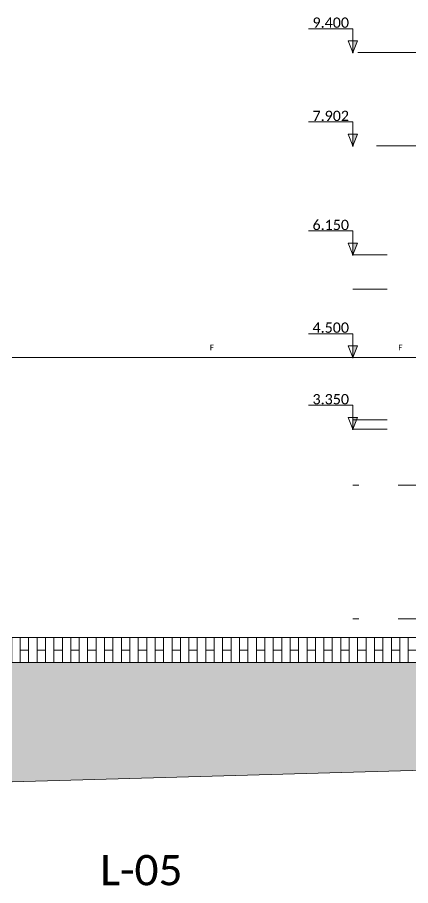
# Model space of a CAD drawing. Header units: metres. Extents: x -197 to 1099, y -24 to 14.
# Drawn here: x 211.29 to 217.61, y -3.99 to 9.96 of the extents above; entities that cross this region are included whole.
import ezdxf
from ezdxf.enums import TextEntityAlignment as Align

# ---------------------------------------------------------------- set-up
doc = ezdxf.new("R2010")
doc.units = ezdxf.units.M
doc.header["$LTSCALE"] = 0.001
doc.header["$PDMODE"] = 34
doc.header["$PDSIZE"] = 0.01
doc.linetypes.add('HIDDENX2', pattern=[19.05, 12.7, -6.35])
doc.layers.get('0').update_dxf_attribs({"lineweight": 13, "true_color": 0x000000})
doc.layers.get('Defpoints').update_dxf_attribs({"lineweight": 13, "true_color": 0x000000})
for name, color, linetype, lineweight, true_color in [('Jach-Anotaciones-CalidaddeLínea  0.13', 7, 'Continuous', 13, 0x000000), ('Jach-Anotaciones-Hatch-Lum50%', 9, 'Continuous', 13, 0x808080), ('Jach-Anotaciones-Hatch-Lum80%', 250, 'Continuous', 13, 0x333333), ('Jach-Anotaciones-LineasDetalle0.09mm', 7, 'Continuous', 15, 0x000000), ('JACH-Anotaciones-Textos-Lum75% @ 0.075', 7, 'Continuous', 13, 0x404040), ('JACH-Arq-Lineas-Proyeccion Niveles cortes', 9, 'HIDDENX2', 13, 0x808080)]:
    doc.layers.add(name, color=color, linetype=linetype, lineweight=lineweight, true_color=true_color)
doc.styles.add('00a-Annotative-Gral-JACH(1.8mm)', font='calibri.ttf', dxfattribs={"height": 1.8})
doc.styles.add('00e-Annotative-Titulos-JACH(6.5mm)', font='calibri.ttf', dxfattribs={"height": 6.5})
doc.styles.add('02a-Calibri-JACH(1.8mm)', font='calibri.ttf', dxfattribs={"height": 2.2})
pattern_1 = [(0, (169.421, 45.032), (0, 6.985), [5.08, -1.905]), (90, (169.421, 45.032), (-6.985, 4e-16), [5.08, -1.905])]

# ---------------------------------------------------------------- blocks, each defined once
blk = doc.blocks.new('*U533')
at = {"lineweight": 0, "ltscale": 100}
h = blk.add_hatch(dxfattribs=at)
h.set_pattern_fill('ANGLE', color=256)
h.set_pattern_definition(pattern_1)
h.paths.add_polyline_path([(0, 2.5), (0, 0), (1, 2.5)])
h = blk.add_hatch(color=256, dxfattribs=at)
h.dxf.hatch_style = 1
h.paths.add_polyline_path([(0, 2.5), (0, 0), (1, 2.5)])
for points in [[(0, 5.1), (-9.47, 5.1)], [(0, 5.1), (0, 1.25)]]:
    blk.add_lwpolyline(points, dxfattribs=at)
for points in [[(0, 0), (1, 2.5), (-1, 2.5)], [(0, 2.5), (0, 0), (1, 2.5)]]:
    blk.add_lwpolyline(points, close=True, dxfattribs=at)
blk.add_point((0, 0), dxfattribs=at)
at = {"lineweight": 0, "ltscale": 100, "style": '02a-Calibri-JACH(1.8mm)'}
blk.add_attdef('ALT', text='', height=2.2, dxfattribs=at).set_placement((-4.73, 6.4), align=Align.MIDDLE_CENTER)
blk = doc.blocks.new('*U534')
at = {"lineweight": 0, "ltscale": 100}
h = blk.add_hatch(dxfattribs=at)
h.set_pattern_fill('ANGLE', color=256)
h.set_pattern_definition(pattern_1)
h.paths.add_polyline_path([(0, 2.5), (0, 0), (1, 2.5)])
h = blk.add_hatch(color=256, dxfattribs=at)
h.dxf.hatch_style = 1
h.paths.add_polyline_path([(0, 2.5), (0, 0), (1, 2.5)])
for points in [[(0, 5.1), (-9.47, 5.1)], [(0, 5.1), (0, 1.25)]]:
    blk.add_lwpolyline(points, dxfattribs=at)
for points in [[(0, 0), (1, 2.5), (-1, 2.5)], [(0, 2.5), (0, 0), (1, 2.5)]]:
    blk.add_lwpolyline(points, close=True, dxfattribs=at)
blk.add_point((0, 0), dxfattribs=at)
at = {"lineweight": 0, "ltscale": 100, "style": '02a-Calibri-JACH(1.8mm)'}
blk.add_attdef('ALT', text='', height=2.2, dxfattribs=at).set_placement((-4.73, 6.4), align=Align.MIDDLE_CENTER)
blk = doc.blocks.new('*U526')
at = {"lineweight": 0, "ltscale": 100}
h = blk.add_hatch(dxfattribs=at)
h.set_pattern_fill('ANGLE', color=256)
h.set_pattern_definition(pattern_1)
h.paths.add_polyline_path([(0, 2.5), (0, 0), (1, 2.5)])
h = blk.add_hatch(color=256, dxfattribs=at)
h.dxf.hatch_style = 1
h.paths.add_polyline_path([(0, 2.5), (0, 0), (1, 2.5)])
for points in [[(0, 5.1), (-9.47, 5.1)], [(0, 5.1), (0, 1.25)]]:
    blk.add_lwpolyline(points, dxfattribs=at)
for points in [[(0, 0), (1, 2.5), (-1, 2.5)], [(0, 2.5), (0, 0), (1, 2.5)]]:
    blk.add_lwpolyline(points, close=True, dxfattribs=at)
blk.add_point((0, 0), dxfattribs=at)
at = {"lineweight": 0, "ltscale": 100, "style": '02a-Calibri-JACH(1.8mm)'}
blk.add_attdef('ALT', text='', height=2.2, dxfattribs=at).set_placement((-4.73, 6.4), align=Align.MIDDLE_CENTER)
blk = doc.blocks.new('*U527')
at = {"lineweight": 0, "ltscale": 100}
h = blk.add_hatch(dxfattribs=at)
h.set_pattern_fill('ANGLE', color=256)
h.set_pattern_definition(pattern_1)
h.paths.add_polyline_path([(0, 2.5), (0, 0), (1, 2.5)])
h = blk.add_hatch(color=256, dxfattribs=at)
h.dxf.hatch_style = 1
h.paths.add_polyline_path([(0, 2.5), (0, 0), (1, 2.5)])
for points in [[(0, 5.1), (-9.47, 5.1)], [(0, 5.1), (0, 1.25)]]:
    blk.add_lwpolyline(points, dxfattribs=at)
for points in [[(0, 0), (1, 2.5), (-1, 2.5)], [(0, 2.5), (0, 0), (1, 2.5)]]:
    blk.add_lwpolyline(points, close=True, dxfattribs=at)
blk.add_point((0, 0), dxfattribs=at)
at = {"lineweight": 0, "ltscale": 100, "style": '02a-Calibri-JACH(1.8mm)'}
blk.add_attdef('ALT', text='', height=2.2, dxfattribs=at).set_placement((-4.73, 6.4), align=Align.MIDDLE_CENTER)
blk = doc.blocks.new('*U457')
at = {"lineweight": 0, "ltscale": 100}
h = blk.add_hatch(dxfattribs=at)
h.set_pattern_fill('ANGLE', color=256)
h.set_pattern_definition(pattern_1)
h.paths.add_polyline_path([(0, 2.5), (0, 0), (1, 2.5)])
h = blk.add_hatch(color=256, dxfattribs=at)
h.dxf.hatch_style = 1
h.paths.add_polyline_path([(0, 2.5), (0, 0), (1, 2.5)])
for points in [[(0, 5.1), (-9.47, 5.1)], [(0, 5.1), (0, 1.25)]]:
    blk.add_lwpolyline(points, dxfattribs=at)
for points in [[(0, 0), (1, 2.5), (-1, 2.5)], [(0, 2.5), (0, 0), (1, 2.5)]]:
    blk.add_lwpolyline(points, close=True, dxfattribs=at)
blk.add_point((0, 0), dxfattribs=at)
at = {"lineweight": 0, "ltscale": 100, "style": '02a-Calibri-JACH(1.8mm)'}
blk.add_attdef('ALT', text='', height=2.2, dxfattribs=at).set_placement((-4.73, 6.4), align=Align.MIDDLE_CENTER)

msp = doc.modelspace()

# ---------------------------------------------------------------- hatches: boundary and pattern name
at = {"layer": 'Jach-Anotaciones-Hatch-Lum50%', "ltscale": 100}
h = msp.add_hatch(dxfattribs=at)
h.set_pattern_fill('AR-BRSTD', color=256, scale=0.002, angle=90, double=1)
h.set_pattern_definition([(90, (-305.94067, 0), (-0.1354836, 8e-18), []), (180, (-305.94067, 0), (-0.1354836, -0.2032), [0.1354836, -0.1354836])])
h.paths.add_polyline_path([(202.3423, 0), (218.34218, 0), (218.34218, -0.175), (218.04218, -0.175), (218.04218, -0.4), (202.6423, -0.4), (202.6423, -0.20958), (202.3423, -0.2)])
at = {"layer": 'Jach-Anotaciones-Hatch-Lum80%', "ltscale": 100}
h = msp.add_hatch(dxfattribs=at)
h.set_pattern_fill('EARTH', color=256, scale=0.03, angle=45, double=1)
h.set_pattern_definition([(45, (-101.32783, 0), (0, 0.26940768), [0.1905, -0.1905]), (45, (-101.37834, 0.05051), (0, 0.26940768), [0.1905, -0.1905]), (45, (-101.42886, 0.10103), (0, 0.26940768), [0.1905, -0.1905]), (135, (-101.42886, 0.1347), (-0.26940768, 0), [0.1905, -0.1905]), (135, (-101.37834, 0.18522), (-0.26940768, 0), [0.1905, -0.1905]), (135, (-101.32783, 0.23573), (-0.26940768, 0), [0.1905, -0.1905])])
h.paths.add_polyline_path([(218.04218, -0.48667), (218.14218, -0.48667), (218.14218, -0.275), (218.44218, -0.275), (218.44218, -0.1), (222.44229, -0.1), (222.44229, -0.35), (228.40229, -0.35), (228.40229, 0.025), (229.05096, 0.025), (240.74482, -0.27484), (241.95229, -0.42578), (242.13532, -0.52717), (242.29155, -0.80121), (242.26604, -1.037), (242.35532, -1.18676), (242.20547, -1.37158), (241.58998, -1.47917), (241.03503, -1.28342), (239.85169, -1.16924), (239.21513, -1.48733), (238.6357, -1.63414), (237.87673, -1.47917), (237.32178, -1.0469), (236.11396, -1.19371), (235.59165, -1.56889), (234.88165, -1.87882), (233.04164, -1.41138), (230.89008, -1.53663), (229.49051, -1.91241), (228.30229, -2.41694), (226.62873, -2.72658), (224.91583, -2.47607), (223.32827, -2.37169), (222.40915, -2.37169), (221.21848, -2.26731), (220.27848, -2.05854), (198.91213, -2.66396), (197.95124, -2.87272), (196.94857, -2.47607), (196.5099, -2.1838), (195.47022, -1.71211), (195.73688, -0.48667), (196.39356, 0.1), (201.9423, 0.1), (201.9423, -0.1), (202.2423, -0.1), (202.2423, -0.3), (202.5423, -0.3), (202.5423, -0.48667), (202.9423, -0.48465), (202.9423, -0.4), (217.74218, -0.4)])

# ---------------------------------------------------------------- linework, layer by layer
at = {"layer": 'Jach-Anotaciones-CalidaddeLínea  0.13', "ltscale": 100}
for points in [[(202.3423, 4.5), (220.97329, 4.5)], [(202.9423, -0.4), (217.74218, -0.4), (218.04218, -0.48667), (218.14218, -0.48667), (218.14218, -0.275), (218.44218, -0.275), (218.44218, -0.1), (222.44229, -0.1), (222.44229, -0.35), (228.40229, -0.35), (228.40229, 0.025), (229.05096, 0.025)], [(229.49051, -1.91241), (228.30229, -2.41694), (226.62873, -2.72658), (224.91583, -2.47607), (223.32827, -2.37169), (222.40915, -2.37169), (221.21848, -2.26731), (220.27848, -2.05854), (198.91213, -2.66396)]]:
    msp.add_lwpolyline(points, dxfattribs=at)
msp.add_lwpolyline([(202.3423, 0), (218.34218, 0), (218.34218, -0.175), (218.04218, -0.175), (218.04218, -0.4), (202.6423, -0.4), (202.6423, -0.20958), (202.3423, -0.2)], close=True, dxfattribs=at)
at = {"layer": 'JACH-Arq-Lineas-Proyeccion Niveles cortes', "ltscale": 100}
for points in [[(227.55229, 9.4), (216.67858, 9.4)], [(227.85229, 7.90159), (216.67858, 7.90159)], [(221.0423, 6.15), (216.67858, 6.15)], [(221.0423, 5.6), (216.67858, 5.6)], [(221.0423, 3.5), (216.67858, 3.5)], [(221.04229, 3.35), (216.67858, 3.35)], [(218.67858, 2.45), (216.67858, 2.45)], [(218.67858, 0.3), (216.67858, 0.3)]]:
    msp.add_lwpolyline(points, dxfattribs=at)

# ---------------------------------------------------------------- block references
at = {"layer": 'JACH-Anotaciones-Textos-Lum75% @ 0.075', "ltscale": 100, "xscale": 0.075, "yscale": 0.075, "zscale": 0.075}
for name, p, values in [('*U527', (216.67858, 9.4), {'ALT': '9.400'}), ('*U526', (216.67858, 7.90159), {'ALT': '7.902'}), ('*U534', (216.67858, 6.15), {'ALT': '6.150'}), ('*U457', (216.67858, 4.5), {'ALT': '4.500'}), ('*U533', (216.67858, 3.35), {'ALT': '3.350'})]:
    msp.add_blockref(name, p, dxfattribs=at).add_auto_attribs(values)

# ---------------------------------------------------------------- texts
at = {"layer": 'Defpoints', "color": 1, "ltscale": 100, "style": '00e-Annotative-Titulos-JACH(6.5mm)'}
msp.add_text('L-05', height=0.4875, dxfattribs=at).set_placement((213.28188, -3.73619), align=Align.MIDDLE_CENTER)
at = {"layer": 'Jach-Anotaciones-LineasDetalle0.09mm', "ltscale": 100, "style": '00a-Annotative-Gral-JACH(1.8mm)'}
for p in [(214.41442, 4.6625), (217.44244, 4.6625)]:
    msp.add_text('F', height=0.09, dxfattribs=at).set_placement(p, align=Align.MIDDLE_CENTER)

doc.saveas('drawing.dxf')
